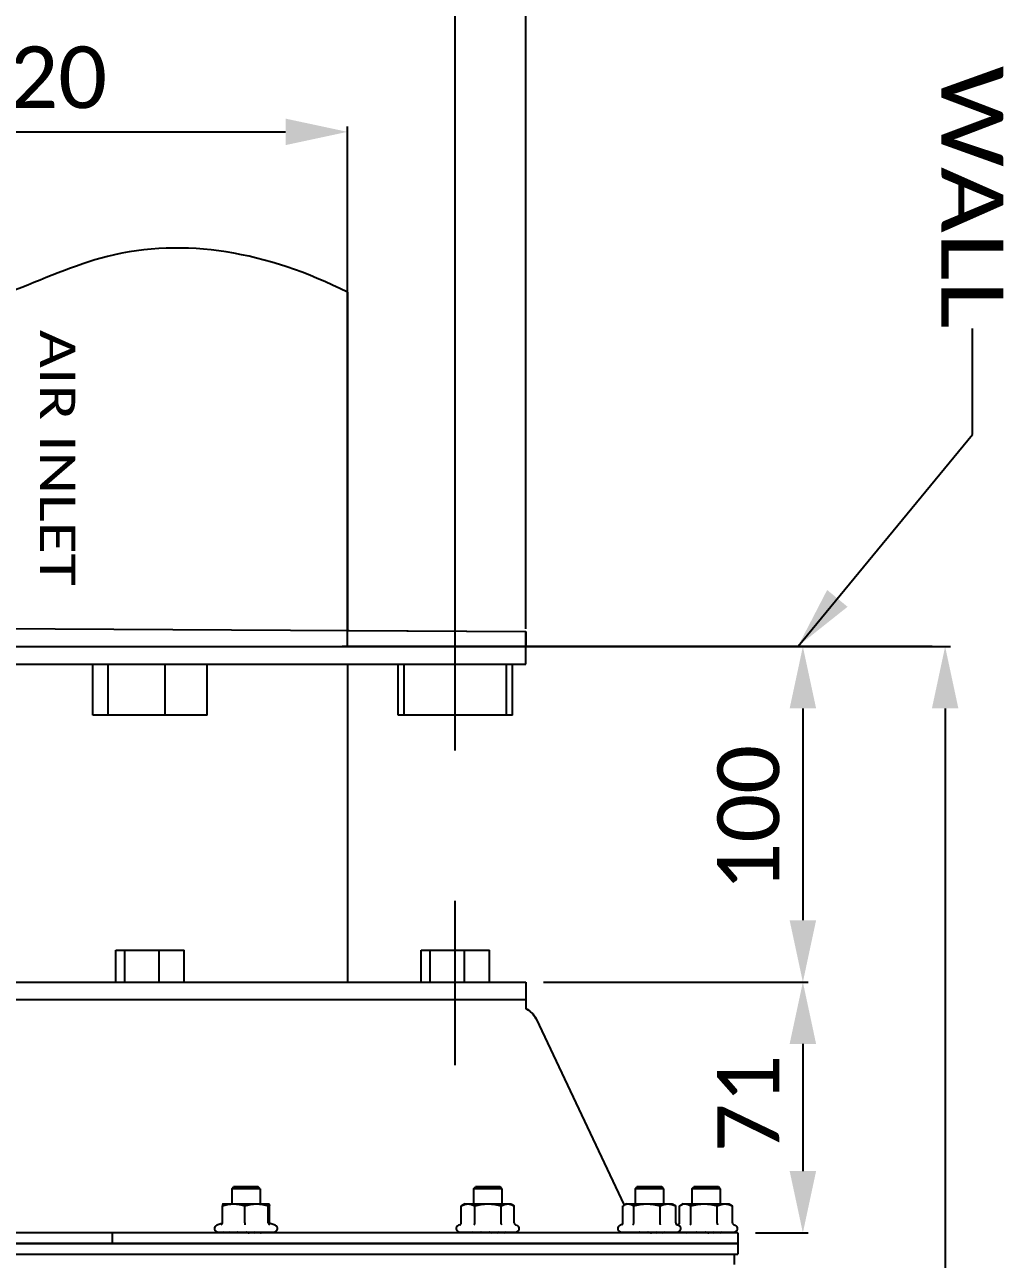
# Model space of a CAD drawing. Header units: millimetres. Extents: x 242 to 4341, y -255 to 3233.
# Drawn here: x 756.1 to 1033.1, y 21.3 to 371 of the extents above; entities that cross this region are included whole.
import ezdxf
from ezdxf.enums import TextEntityAlignment as Align

# ---------------------------------------------------------------- set-up
doc = ezdxf.new("R2010")
doc.units = ezdxf.units.MM
doc.header["$LTSCALE"] = 115.5
doc.header["$PDMODE"] = 3
doc.header["$PDSIZE"] = 8
doc.layers.get('0').update_dxf_attribs({"linetype": 'CONTINUOUS'})
doc.layers.get('Defpoints').update_dxf_attribs({"linetype": 'CONTINUOUS'})
doc.layers.add('02___PRT_ALL_AXES', color=7, linetype='CONTINUOUS')
doc.styles.get("Standard").update_dxf_attribs({"font": 'calibri.ttf'})
doc.dimstyles.new('DIMSTYLE_1', dxfattribs={"dimtxt": 17.5, "dimasz": 17.5, "dimexe": 1.5, "dimexo": 1, "dimgap": 0.875, "dimtad": 1, "dimdec": 0, "dimdsep": 46, "dimtxsty": 'Standard', "dimblk": '_FILLED', "dimblk1": '_FILLED', "dimblk2": '_FILLED', "dimcen": 0.09, "dimazin": 2, "dimtp": 0.01, "dimtm": 0.01, "dimtfac": 1, "dimtdec": 0, "dimtofl": 0, "dimtmove": 0, "dimatfit": 3, "dimldrblk": '_FILLED', "dimfxl": 1, "dimtolj": 1, "dimarcsym": 0})
doc.dimstyles.new('DIMSTYLE_2', dxfattribs={"dimtxt": 17.5, "dimasz": 17.5, "dimexe": 1.5, "dimexo": 1, "dimgap": 0.875, "dimtad": 1, "dimdsep": 46, "dimtxsty": 'Standard', "dimblk": '_FILLED', "dimblk1": '_FILLED', "dimblk2": '_FILLED', "dimcen": 0.09, "dimazin": 2, "dimtp": 0.01, "dimtm": 0.01, "dimtfac": 1, "dimtofl": 0, "dimtmove": 0, "dimatfit": 3, "dimldrblk": '_FILLED', "dimfxl": 1, "dimtolj": 1, "dimarcsym": 0})
doc.dimstyles.get("Standard").update_dxf_attribs({"dimtxt": 17.5, "dimasz": 17.5, "dimexe": 1.5, "dimexo": 1, "dimtad": 1, "dimdsep": 46, "dimtxsty": 'Standard', "dimblk": '_FILLED', "dimblk1": '_FILLED', "dimblk2": '_FILLED', "dimcen": 0.09, "dimazin": 2, "dimtol": 1, "dimtp": 0.01, "dimtm": 0.01, "dimtfac": 1, "dimtofl": 0, "dimtmove": 0, "dimatfit": 3, "dimldrblk": '_FILLED', "dimfxl": 1, "dimtolj": 1, "dimarcsym": 0})

# ---------------------------------------------------------------- blocks, each defined once
blk = doc.blocks.new('_FILLED')
at = {"color": 0, "linetype": 'ByBlock'}
blk.add_solid([(0, 0), (-1, 0.214), (-1, -0.214)], dxfattribs=at)
blk = doc.blocks.new('*D459')
at = {"color": 0, "linetype": 'Continuous', "lineweight": -2}
for p, q in [((577.93, 199.85), (577.93, 452.35)), ((897.93, 199.85), (897.93, 452.35)), ((880.43, 450.85), (595.43, 450.85))]:
    blk.add_line(p, q, dxfattribs=at)
at = {"layer": 'Defpoints', "color": 0}
for p in [(577.93, 450.85), (577.93, 198.85), (897.93, 198.85)]:
    blk.add_point(p, dxfattribs=at)
at = {"color": 0, "linetype": 'ByBlock', "lineweight": -2, "xscale": 17.5, "yscale": 17.5, "zscale": 17.5, "rotation": 180}
blk.add_blockref('_FILLED', (577.93, 450.85), dxfattribs=at)
at = {"color": 0, "linetype": 'ByBlock', "lineweight": -2, "xscale": 17.5, "yscale": 17.5, "zscale": 17.5}
blk.add_blockref('_FILLED', (897.93, 450.85), dxfattribs=at)
at = {"color": 0, "insert": (749.6, 475.06), "char_height": 17.5, "attachment_point": 2, "line_spacing_factor": 0.9}
blk.add_mtext('\\A1;%%c320', dxfattribs=at)
blk = doc.blocks.new('*D460')
at = {"color": 0, "linetype": 'Continuous', "lineweight": -2}
for p, q in [((902.93, 194.85), (977.84, 194.85)), ((976.34, 177.35), (976.34, 117.35)), ((902.93, 99.85), (977.84, 99.85))]:
    blk.add_line(p, q, dxfattribs=at)
at = {"layer": 'Defpoints', "color": 0}
for p in [(901.93, 194.85), (901.93, 99.85), (976.34, 99.85)]:
    blk.add_point(p, dxfattribs=at)
at = {"color": 0, "linetype": 'ByBlock', "lineweight": -2, "xscale": 17.5, "yscale": 17.5, "zscale": 17.5}
for p, rotation in [((976.34, 194.85), 90), ((976.34, 99.85), 270)]:
    blk.add_blockref('_FILLED', p, dxfattribs=dict(at, rotation=rotation))
at = {"color": 0, "insert": (952.13, 146.27), "char_height": 17.5, "attachment_point": 2, "rotation": 90, "line_spacing_factor": 0.9}
blk.add_mtext('\\A1;\\A1;100', dxfattribs=at)
blk = doc.blocks.new('*D461')
at = {"color": 0, "linetype": 'Continuous', "lineweight": -2}
for p, q in [((597.93, 169.03), (597.93, 396.72)), ((860.43, 395.22), (615.43, 395.22)), ((877.93, 165.45), (877.93, 396.72))]:
    blk.add_line(p, q, dxfattribs=at)
at = {"layer": 'Defpoints', "color": 0}
for p in [(597.93, 395.22), (597.93, 168.03), (877.93, 164.45)]:
    blk.add_point(p, dxfattribs=at)
at = {"color": 0, "linetype": 'ByBlock', "lineweight": -2, "xscale": 17.5, "yscale": 17.5, "zscale": 17.5}
for p, rotation in [((597.93, 395.22), 180), ((877.93, 395.22), 359.9999999999999)]:
    blk.add_blockref('_FILLED', p, dxfattribs=dict(at, rotation=rotation))
at = {"color": 0, "insert": (760.25, 419.43), "char_height": 17.5, "attachment_point": 2, "line_spacing_factor": 0.9}
blk.add_mtext('\\A1;%%c280', dxfattribs=at)
blk = doc.blocks.new('*D462')
at = {"color": 0, "linetype": 'Continuous', "lineweight": -2}
for p, q in [((902.93, 99.85), (977.84, 99.85)), ((976.34, 82.35), (976.34, 46.35)), ((962.93, 28.85), (977.84, 28.85))]:
    blk.add_line(p, q, dxfattribs=at)
at = {"layer": 'Defpoints', "color": 0}
for p in [(901.93, 99.85), (961.93, 28.85), (976.34, 28.85)]:
    blk.add_point(p, dxfattribs=at)
at = {"color": 0, "linetype": 'ByBlock', "lineweight": -2, "xscale": 17.5, "yscale": 17.5, "zscale": 17.5}
for p, rotation in [((976.34, 99.85), 90), ((976.34, 28.85), 270)]:
    blk.add_blockref('_FILLED', p, dxfattribs=dict(at, rotation=rotation))
at = {"color": 0, "insert": (952.13, 65.45), "char_height": 17.5, "attachment_point": 2, "rotation": 90, "line_spacing_factor": 0.9}
blk.add_mtext('\\A1;71', dxfattribs=at)
blk = doc.blocks.new('*D463')
at = {"color": 0, "linetype": 'Continuous', "lineweight": -2}
for p, q in [((628.43, 199.85), (628.43, 342.12)), ((645.93, 340.62), (829.93, 340.62)), ((847.43, 199.85), (847.43, 342.12))]:
    blk.add_line(p, q, dxfattribs=at)
at = {"layer": 'Defpoints', "color": 0}
for p in [(847.43, 340.62), (628.43, 198.85), (847.43, 198.85)]:
    blk.add_point(p, dxfattribs=at)
at = {"color": 0, "linetype": 'ByBlock', "lineweight": -2, "xscale": 17.5, "yscale": 17.5, "zscale": 17.5, "rotation": 180}
blk.add_blockref('_FILLED', (628.43, 340.62), dxfattribs=at)
at = {"color": 0, "linetype": 'ByBlock', "lineweight": -2, "xscale": 17.5, "yscale": 17.5, "zscale": 17.5}
blk.add_blockref('_FILLED', (847.43, 340.62), dxfattribs=at)
at = {"color": 0, "insert": (749.6, 364.83), "char_height": 17.5, "attachment_point": 2, "line_spacing_factor": 0.9}
blk.add_mtext('\\A1;%%c220', dxfattribs=at)
blk = doc.blocks.new('*D464')
at = {"color": 0, "linetype": 'Continuous', "lineweight": -2}
for p, q in [((820.36, 194.85), (1018.11, 194.85)), ((1016.61, 177.35), (1016.61, -196.63)), ((763.25, -214.13), (1018.11, -214.13))]:
    blk.add_line(p, q, dxfattribs=at)
at = {"layer": 'Defpoints', "color": 0}
for p in [(819.36, 194.85), (762.25, -214.13), (1016.61, -214.13)]:
    blk.add_point(p, dxfattribs=at)
at = {"color": 0, "linetype": 'ByBlock', "lineweight": -2, "xscale": 17.5, "yscale": 17.5, "zscale": 17.5}
for p, rotation in [((1016.61, 194.85), 89.99999999999999), ((1016.61, -214.13), 270)]:
    blk.add_blockref('_FILLED', p, dxfattribs=dict(at, rotation=rotation))
at = {"color": 0, "insert": (992.41, -9.64), "char_height": 17.5, "attachment_point": 2, "rotation": 90, "line_spacing_factor": 0.9}
blk.add_mtext('\\A1;{\\A1;409}', dxfattribs=at)

msp = doc.modelspace()

# ---------------------------------------------------------------- linework, layer by layer
at = {"color": 0, "linetype": 'Continuous'}
for p, q in [((847.431, 295.183), (847.431, 199.385)), ((847.431, 194.849), (847.431, 295.183)), ((577.931, 200.891), (897.931, 199.103)), ((847.431, 199.385), (897.931, 199.103)), ((897.931, 199.103), (897.931, 194.849)), ((897.931, 194.849), (897.931, 199.103)), ((1012.431, 194.849), (845.926, 194.849)), ((847.919, 194.998), (1012.919, 194.998)), ((775.334, 175.449), (775.334, 189.849)), ((779.668, 175.449), (779.668, 189.849)), ((795.84, 175.449), (795.84, 189.849)), ((807.679, 175.449), (807.679, 189.849)), ((861.758, 175.449), (861.758, 189.849)), ((863.431, 175.449), (863.431, 189.849)), ((877.931, 175.449), (877.931, 189.849)), ((892.431, 175.449), (892.431, 189.849)), ((894.104, 175.449), (894.104, 189.849)), ((807.679, 175.449), (775.334, 175.449)), ((894.104, 175.449), (861.758, 175.449)), ((781.847, 108.849), (801.166, 108.849)), ((781.847, 99.849), (781.847, 108.849)), ((784.436, 99.849), (784.436, 108.849)), ((794.095, 99.849), (794.095, 108.849)), ((801.166, 99.849), (801.166, 108.849)), ((868.272, 108.849), (887.59, 108.849)), ((868.272, 99.849), (868.272, 108.849)), ((870.86, 99.849), (870.86, 108.849)), ((880.519, 99.849), (880.519, 108.849)), ((887.59, 99.849), (887.59, 108.849)), ((814.677, 41.349), (815.177, 41.849)), ((822.677, 41.349), (814.677, 41.349)), ((814.677, 41.349), (814.677, 37.049)), ((822.177, 41.849), (815.177, 41.849)), ((822.677, 41.349), (822.177, 41.849)), ((822.677, 41.349), (822.677, 37.049)), ((883.131, 41.349), (883.631, 41.849)), ((891.131, 41.349), (883.131, 41.349)), ((883.131, 41.349), (883.131, 37.049)), ((890.631, 41.849), (883.631, 41.849)), ((891.131, 41.349), (890.631, 41.849)), ((891.131, 41.349), (891.131, 37.049)), ((928.87, 41.349), (929.37, 41.849)), ((936.87, 41.349), (928.87, 41.349)), ((928.87, 41.349), (928.87, 37.049)), ((936.37, 41.849), (929.37, 41.849)), ((936.87, 41.349), (936.37, 41.849)), ((936.87, 41.349), (936.87, 37.049)), ((944.931, 41.349), (945.431, 41.849)), ((952.931, 41.349), (944.931, 41.349)), ((944.931, 41.349), (944.931, 37.049)), ((952.431, 41.849), (945.431, 41.849)), ((952.931, 41.349), (952.431, 41.849)), ((952.931, 41.349), (952.931, 37.049)), ((812.03, 31.656), (812.03, 36.468)), ((812.177, 37.049), (812.172, 37.046)), ((812.177, 37.049), (825.172, 37.049)), ((818.372, 31.656), (818.372, 36.468)), ((825.019, 31.656), (825.019, 36.468)), ((825.172, 37.049), (825.182, 37.046)), ((825.324, 31.656), (825.324, 36.468)), ((879.626, 31.656), (879.626, 36.468)), ((880.631, 37.049), (879.678, 36.498)), ((880.631, 37.049), (893.631, 37.049)), ((883.458, 31.656), (883.458, 36.468)), ((890.963, 31.656), (890.963, 36.468)), ((893.631, 37.049), (894.584, 36.498)), ((894.584, 36.499), (894.636, 36.468)), ((894.636, 31.656), (894.636, 36.468)), ((925.406, 31.656), (925.406, 36.468)), ((926.37, 37.049), (925.758, 36.695)), ((926.37, 37.049), (939.37, 37.049)), ((928.452, 31.656), (928.452, 36.468)), ((935.915, 31.656), (935.915, 36.468)), ((939.37, 37.049), (940.263, 36.533)), ((940.333, 31.656), (940.333, 36.468)), ((940.372, 31.656), (940.372, 36.468)), ((941.452, 36.468), (941.748, 36.654)), ((941.452, 31.656), (941.452, 36.468)), ((942.431, 37.049), (941.748, 36.654)), ((942.431, 37.049), (955.431, 37.049)), ((944.646, 31.656), (944.646, 36.468)), ((952.125, 31.656), (952.125, 36.468)), ((955.431, 37.049), (956.114, 36.654)), ((956.41, 36.468), (956.114, 36.654)), ((956.41, 31.656), (956.41, 36.468)), ((811.844, 31.527), (810.431, 31.013)), ((811.844, 31.527), (811.951, 31.584)), ((811.951, 31.584), (812.027, 31.652)), ((812.017, 31.54), (812.03, 31.656)), ((826.924, 31.013), (825.511, 31.527)), ((957.931, 28.849), (517.931, 28.849)), ((780.851, 28.849), (780.851, 25.849)), ((810.78, 29.049), (810.777, 28.958)), ((810.78, 29.049), (826.577, 29.049)), ((810.869, 29.049), (810.869, 28.849)), ((811.624, 29.049), (811.624, 28.849)), ((813.068, 29.049), (813.068, 28.849)), ((815.062, 29.049), (815.062, 28.849)), ((817.409, 29.049), (817.409, 28.849)), ((819.881, 29.049), (819.881, 28.849)), ((822.235, 29.049), (822.235, 28.849)), ((824.24, 29.049), (824.24, 28.849)), ((825.701, 29.049), (825.701, 28.849)), ((826.475, 29.049), (826.475, 28.849)), ((826.577, 28.958), (826.577, 29.049)), ((879.224, 31.136), (878.884, 31.013)), ((879.231, 29.049), (895.031, 29.049)), ((879.231, 28.863), (879.231, 29.049)), ((879.231, 28.874), (879.231, 28.863)), ((879.254, 29.049), (879.254, 29.045)), ((879.398, 29.049), (879.398, 28.849)), ((880.275, 29.049), (880.275, 28.849)), ((881.824, 29.049), (881.824, 28.849)), ((883.893, 29.049), (883.893, 28.849)), ((886.278, 29.049), (886.278, 28.849)), ((888.747, 29.049), (888.747, 28.849)), ((891.057, 29.049), (891.057, 28.849)), ((892.983, 29.049), (892.983, 28.849)), ((894.337, 29.049), (894.337, 28.849)), ((894.984, 29.049), (894.984, 28.849)), ((894.986, 31.155), (895.377, 31.013)), ((895.031, 28.863), (895.031, 29.049)), ((925.381, 31.289), (924.623, 31.013)), ((924.97, 29.049), (940.77, 29.049)), ((925, 29.049), (925, 28.849)), ((925.382, 31.288), (925.378, 31.287)), ((925.6, 29.049), (925.6, 28.849)), ((926.911, 29.049), (926.911, 28.849)), ((928.805, 29.049), (928.805, 28.849)), ((931.097, 29.049), (931.097, 28.849)), ((933.563, 29.049), (933.563, 28.849)), ((935.961, 29.049), (935.961, 28.849)), ((938.056, 29.049), (938.056, 28.849)), ((939.644, 29.049), (939.644, 28.849)), ((940.568, 29.049), (940.568, 28.849)), ((940.617, 31.195), (941.116, 31.013)), ((940.694, 31.152), (940.737, 31.135)), ((940.739, 28.916), (940.739, 28.849)), ((940.77, 28.853), (940.77, 29.049)), ((941.366, 31.261), (940.9, 31.091)), ((941.031, 29.049), (956.83, 29.049)), ((941.032, 29.049), (941.033, 29.046)), ((941.033, 29.047), (941.033, 29.045)), ((941.033, 29.046), (941.033, 29.044)), ((941.079, 29.049), (941.079, 28.849)), ((941.73, 29.049), (941.73, 28.849)), ((943.087, 29.049), (943.087, 28.849)), ((945.015, 29.049), (945.015, 28.849)), ((947.327, 29.049), (947.327, 28.849)), ((949.796, 29.049), (949.796, 28.849)), ((952.18, 29.049), (952.18, 28.849)), ((954.246, 29.049), (954.246, 28.849)), ((955.792, 29.049), (955.792, 28.849)), ((956.666, 29.049), (956.666, 28.849)), ((956.729, 31.176), (957.177, 31.013)), ((956.782, 31.148), (956.815, 31.135)), ((956.83, 29.049), (956.83, 29.046)), ((957.931, 25.849), (517.931, 25.849))]:
    msp.add_line(p, q, dxfattribs=at)
msp.add_line((877.931, 76.33), (877.931, 122.848))
for points in [[(825.286, 31.715), (825.286, 31.714), (825.296, 31.696)], [(825.296, 31.696), (825.328, 31.652), (825.403, 31.584), (825.511, 31.527)]]:
    msp.add_lwpolyline(points, dxfattribs=at)
for centre, radius, start, end in [((937.553, 31.841), 5.418, 59.98711, 62.02015), ((937.297, 31.395), 5.933, 59.10025, 60.00302), ((937.17, 31.182), 6.18, 58.79083, 59.10416), ((810.777, 30.061), 1.013, 109.99998, 270), ((819.359, 29.849), 1, 270, 301.64084), ((821.077, 29.849), 1, 270, 306.86987), ((822.767, 30.389), 1.541, 269.98093, 273.80234), ((822.771, 30.327), 1.478, 273.82025, 275.1267), ((822.903, 29.849), 1, 270, 306.86987), ((826.577, 30.061), 1.013, 270, 70.00002), ((879.231, 30.061), 1.013, 110, 270), ((888.088, 29.849), 1, 270, 306.8699), ((889.836, 29.849), 1, 270, 306.8699), ((891.662, 29.849), 1, 270, 306.8699), ((895.278, 31.784), 0.691, 245.06993, 249.613), ((895.031, 30.061), 1.013, 270, 70), ((924.97, 30.061), 1.013, 110, 270), ((926.368, 29.154), 1.396, 184.33678, 184.48824), ((933.225, 29.849), 1, 270, 289.86441), ((934.899, 29.849), 1, 270, 306.8699), ((936.717, 29.849), 1, 270, 306.8699), ((940.971, 31.774), 0.68, 238.5441, 245.9626), ((941.006, 31.768), 0.673, 236.58442, 239.50969), ((941.009, 31.772), 0.678, 239.50638, 239.85775), ((941.011, 31.776), 0.683, 239.86098, 243.02407), ((941.015, 31.783), 0.69, 243.02631, 248.52172), ((940.77, 30.061), 1.013, 270, 70), ((941.031, 30.061), 1.013, 262.53783, 270), ((943.511, 30.022), 1.174, 270.06718, 303.94135), ((949.395, 29.849), 1, 270, 293.69748), ((951.084, 29.849), 1, 270, 306.8699), ((952.906, 29.849), 1, 270, 306.8699), ((957.05, 31.779), 0.686, 241.95019, 246.93253), ((956.831, 30.061), 1.013, 270, 70)]:
    msp.add_arc(centre, radius, start, end, dxfattribs=at)
for points, knots in [([(847.431, 295.183), (824.749, 306.637), (791.18, 312.636), (740.226, 289.205), (688.259, 277.3), (646.664, 285.889), (628.431, 295.183)], [0, 0, 0, 0, 0.3062384, 0.4378051, 0.7398205, 1, 1, 1, 1]), ([(812.03, 36.468), (812.542, 36.643), (813.584, 36.936), (814.664, 37.049), (815.201, 37.049)], [0, 0, 0, 0, 0.5022178, 1, 1, 1, 1]), ([(812.152, 37.024), (812.138, 37.001), (812.116, 36.935), (812.086, 36.815), (812.057, 36.654), (812.039, 36.534), (812.03, 36.468)], [0, 0, 0, 0, 0.1424218, 0.3617213, 0.6507979, 1, 1, 1, 1]), ([(812.172, 37.046), (812.17, 37.045), (812.162, 37.039), (812.157, 37.031), (812.152, 37.024)], [0, 0, 0, 0, 0.2044709, 1, 1, 1, 1]), ([(815.201, 37.049), (815.738, 37.049), (816.818, 36.936), (817.859, 36.643), (818.372, 36.468)], [0, 0, 0, 0, 0.4977805, 1, 1, 1, 1]), ([(818.372, 36.468), (818.91, 36.643), (820.003, 36.936), (821.133, 37.049), (821.696, 37.049)], [0, 0, 0, 0, 0.5015589, 1, 1, 1, 1]), ([(821.696, 37.049), (822.258, 37.049), (823.388, 36.936), (824.481, 36.643), (825.019, 36.468)], [0, 0, 0, 0, 0.4984399, 1, 1, 1, 1]), ([(825.019, 36.468), (825.031, 36.548), (825.052, 36.69), (825.087, 36.871), (825.119, 36.983), (825.147, 37.036), (825.165, 37.049), (825.172, 37.049)], [0, 0, 0, 0, 0.3973542, 0.7045328, 0.905563, 0.9641871, 1, 1, 1, 1]), ([(825.182, 37.046), (825.184, 37.045), (825.192, 37.039), (825.198, 37.031), (825.202, 37.024)], [0, 0, 0, 0, 0.2044355, 1, 1, 1, 1]), ([(825.202, 37.024), (825.216, 37.001), (825.239, 36.935), (825.268, 36.815), (825.297, 36.654), (825.315, 36.534), (825.324, 36.468)], [0, 0, 0, 0, 0.1424878, 0.361785, 0.6508205, 1, 1, 1, 1]), ([(879.626, 36.468), (879.927, 36.638), (880.394, 36.859), (881.051, 37.021), (881.379, 37.049), (881.542, 37.049)], [0, 0, 0, 0, 0.5133922, 0.7589218, 1, 1, 1, 1]), ([(881.542, 37.049), (881.704, 37.049), (882.033, 37.021), (882.69, 36.859), (883.157, 36.638), (883.458, 36.468)], [0, 0, 0, 0, 0.2410741, 0.4865984, 1, 1, 1, 1]), ([(883.458, 36.468), (884.068, 36.644), (885.306, 36.937), (886.576, 37.049), (887.211, 37.049)], [0, 0, 0, 0, 0.500102, 1, 1, 1, 1]), ([(887.211, 37.049), (887.845, 37.049), (889.116, 36.937), (890.354, 36.644), (890.963, 36.468)], [0, 0, 0, 0, 0.4998979, 1, 1, 1, 1]), ([(890.963, 36.468), (891.251, 36.638), (891.698, 36.858), (892.328, 37.021), (892.644, 37.049), (892.799, 37.049)], [0, 0, 0, 0, 0.5148891, 0.7599243, 1, 1, 1, 1]), ([(892.799, 37.049), (892.951, 37.049), (893.257, 37.022), (893.868, 36.869), (894.303, 36.66), (894.584, 36.498)], [0, 0, 0, 0, 0.2404922, 0.4856932, 1, 1, 1, 1]), ([(925.406, 36.468), (925.435, 36.489), (925.55, 36.568), (925.668, 36.643), (925.758, 36.695)], [0, 0, 0, 0, 0.2544924, 1, 1, 1, 1]), ([(925.758, 36.695), (925.942, 36.801), (926.317, 36.978), (926.73, 37.049), (926.929, 37.049)], [0, 0, 0, 0, 0.516261, 1, 1, 1, 1]), ([(926.929, 37.049), (927.058, 37.049), (927.322, 37.02), (927.709, 36.899), (928.089, 36.712), (928.331, 36.554), (928.452, 36.468)], [0, 0, 0, 0, 0.2345782, 0.4768184, 0.7314799, 1, 1, 1, 1]), ([(928.452, 36.468), (929.058, 36.644), (930.289, 36.937), (931.553, 37.049), (932.184, 37.049)], [0, 0, 0, 0, 0.5001612, 1, 1, 1, 1]), ([(932.184, 37.049), (932.814, 37.049), (934.078, 36.937), (935.309, 36.644), (935.915, 36.468)], [0, 0, 0, 0, 0.4998385, 1, 1, 1, 1]), ([(935.915, 36.468), (936.266, 36.64), (936.98, 36.931), (937.748, 37.049), (938.124, 37.049)], [0, 0, 0, 0, 0.5096734, 1, 1, 1, 1]), ([(938.124, 37.049), (938.5, 37.049), (939.269, 36.932), (939.983, 36.64), (940.333, 36.468)], [0, 0, 0, 0, 0.4903197, 1, 1, 1, 1]), ([(940.333, 36.468), (940.304, 36.489), (940.19, 36.568), (940.072, 36.643), (939.981, 36.695)], [0, 0, 0, 0, 0.2544924, 1, 1, 1, 1]), ([(941.748, 36.654), (941.952, 36.772), (942.369, 36.969), (942.828, 37.049), (943.049, 37.049)], [0, 0, 0, 0, 0.5159979, 1, 1, 1, 1]), ([(943.049, 37.049), (943.185, 37.049), (943.461, 37.02), (943.866, 36.9), (944.265, 36.712), (944.519, 36.554), (944.646, 36.468)], [0, 0, 0, 0, 0.23608, 0.4790503, 0.7332376, 1, 1, 1, 1]), ([(944.646, 36.468), (945.254, 36.644), (946.487, 36.937), (947.754, 37.049), (948.386, 37.049)], [0, 0, 0, 0, 0.5001389, 1, 1, 1, 1]), ([(948.386, 37.049), (949.018, 37.049), (950.284, 36.937), (951.518, 36.644), (952.125, 36.468)], [0, 0, 0, 0, 0.4998609, 1, 1, 1, 1]), ([(952.125, 36.468), (952.465, 36.64), (952.99, 36.86), (953.72, 37.021), (954.086, 37.049), (954.268, 37.049)], [0, 0, 0, 0, 0.5099454, 0.7566189, 1, 1, 1, 1]), ([(954.268, 37.049), (954.449, 37.049), (954.815, 37.021), (955.546, 36.86), (956.071, 36.64), (956.41, 36.468)], [0, 0, 0, 0, 0.2433781, 0.4900475, 1, 1, 1, 1]), ([(811.67, 31.135), (811.753, 31.169), (811.907, 31.279), (811.996, 31.448), (812.017, 31.54)], [0, 0, 0, 0, 0.4872312, 1, 1, 1, 1]), ([(818.372, 31.656), (818.372, 31.548), (818.368, 31.375), (818.363, 31.201), (818.355, 31.135)], [0, 0, 0, 0, 0.6181517, 1, 1, 1, 1]), ([(825.019, 31.656), (825.019, 31.543), (825.091, 31.322), (825.267, 31.176), (825.363, 31.135)], [0, 0, 0, 0, 0.520033, 1, 1, 1, 1]), ([(879.224, 31.136), (879.331, 31.176), (879.483, 31.281), (879.602, 31.481), (879.626, 31.598), (879.626, 31.656)], [0, 0, 0, 0, 0.4982103, 0.7492506, 1, 1, 1, 1]), ([(883.26, 31.135), (883.324, 31.183), (883.428, 31.356), (883.458, 31.547), (883.458, 31.656)], [0, 0, 0, 0, 0.4257247, 1, 1, 1, 1]), ([(891.171, 31.135), (891.104, 31.182), (890.997, 31.355), (890.963, 31.546), (890.963, 31.656)], [0, 0, 0, 0, 0.4283896, 1, 1, 1, 1]), ([(894.636, 31.656), (894.635, 31.603), (894.655, 31.495), (894.758, 31.306), (894.891, 31.202), (894.987, 31.157)], [0, 0, 0, 0, 0.2506834, 0.5015675, 1, 1, 1, 1]), ([(925.124, 31.194), (925.203, 31.242), (925.345, 31.374), (925.406, 31.563), (925.406, 31.656)], [0, 0, 0, 0, 0.500572, 1, 1, 1, 1]), ([(928.213, 31.135), (928.247, 31.156), (928.332, 31.234), (928.426, 31.413), (928.452, 31.571), (928.452, 31.656)], [0, 0, 0, 0, 0.2054929, 0.5722033, 1, 1, 1, 1]), ([(936.08, 31.135), (936.055, 31.157), (936.009, 31.221), (935.937, 31.393), (935.915, 31.547), (935.915, 31.656)], [0, 0, 0, 0, 0.1831717, 0.4151648, 1, 1, 1, 1]), ([(940.333, 31.656), (940.333, 31.563), (940.395, 31.374), (940.536, 31.242), (940.616, 31.193)], [0, 0, 0, 0, 0.499365, 1, 1, 1, 1]), ([(940.372, 31.656), (940.372, 31.567), (940.429, 31.386), (940.561, 31.256), (940.636, 31.206)], [0, 0, 0, 0, 0.4989717, 1, 1, 1, 1]), ([(941.304, 31.303), (941.348, 31.351), (941.423, 31.46), (941.452, 31.591), (941.452, 31.656)], [0, 0, 0, 0, 0.5002158, 1, 1, 1, 1]), ([(944.414, 31.135), (944.487, 31.181), (944.608, 31.349), (944.646, 31.546), (944.646, 31.656)], [0, 0, 0, 0, 0.4380546, 1, 1, 1, 1]), ([(952.298, 31.135), (952.272, 31.157), (952.223, 31.221), (952.148, 31.392), (952.125, 31.547), (952.125, 31.656)], [0, 0, 0, 0, 0.1855181, 0.4179957, 1, 1, 1, 1]), ([(956.41, 31.656), (956.41, 31.556), (956.481, 31.355), (956.639, 31.221), (956.728, 31.174)], [0, 0, 0, 0, 0.4989484, 1, 1, 1, 1]), ([(810.777, 28.958), (810.777, 28.942), (810.779, 28.913), (810.781, 28.877), (810.794, 28.849), (810.805, 28.849)], [0, 0, 0, 0, 0.4191272, 0.7127387, 1, 1, 1, 1]), ([(811.225, 29.049), (811.206, 29.017), (811.167, 28.962), (811.093, 28.886), (811.026, 28.849), (810.985, 28.849)], [0, 0, 0, 0, 0.3459358, 0.6206211, 1, 1, 1, 1]), ([(812.401, 29.049), (812.329, 28.985), (812.177, 28.886), (811.999, 28.849), (811.918, 28.849)], [0, 0, 0, 0, 0.5416487, 1, 1, 1, 1]), ([(814.19, 29.049), (814.087, 28.981), (813.867, 28.882), (813.628, 28.849), (813.513, 28.849)], [0, 0, 0, 0, 0.5169218, 1, 1, 1, 1]), ([(816.419, 29.049), (816.357, 29.014), (816.104, 28.896), (815.82, 28.849), (815.613, 28.849)], [0, 0, 0, 0, 0.2555002, 1, 1, 1, 1]), ([(818.869, 29.049), (818.804, 29.014), (818.533, 28.894), (818.234, 28.849), (818.013, 28.849)], [0, 0, 0, 0, 0.2509876, 1, 1, 1, 1]), ([(821.3, 29.049), (821.116, 28.944), (820.833, 28.863), (820.55, 28.849), (820.478, 28.849)], [0, 0, 0, 0, 0.7467896, 1, 1, 1, 1]), ([(823.474, 29.049), (823.391, 28.992), (823.205, 28.903), (823.004, 28.864), (822.903, 28.855)], [0, 0, 0, 0, 0.4992865, 1, 1, 1, 1]), ([(825.179, 29.049), (825.109, 28.982), (824.943, 28.878), (824.75, 28.849), (824.655, 28.849)], [0, 0, 0, 0, 0.5052007, 1, 1, 1, 1]), ([(826.248, 29.049), (826.216, 28.99), (826.156, 28.909), (826.043, 28.856), (825.987, 28.849), (825.959, 28.849)], [0, 0, 0, 0, 0.5428951, 0.7721782, 1, 1, 1, 1]), ([(826.577, 28.958), (826.577, 28.942), (826.576, 28.913), (826.573, 28.877), (826.56, 28.849), (826.549, 28.849)], [0, 0, 0, 0, 0.4191272, 0.7127387, 1, 1, 1, 1]), ([(879.254, 29.045), (879.248, 29.009), (879.24, 28.952), (879.232, 28.895), (879.231, 28.874)], [0, 0, 0, 0, 0.6273752, 1, 1, 1, 1]), ([(879.828, 29.049), (879.787, 28.991), (879.709, 28.9), (879.592, 28.849), (879.545, 28.849)], [0, 0, 0, 0, 0.598228, 1, 1, 1, 1]), ([(881.117, 29.049), (881.039, 28.984), (880.874, 28.885), (880.685, 28.849), (880.598, 28.849)], [0, 0, 0, 0, 0.5356249, 1, 1, 1, 1]), ([(882.994, 29.049), (882.887, 28.981), (882.657, 28.881), (882.41, 28.849), (882.29, 28.849)], [0, 0, 0, 0, 0.5144897, 1, 1, 1, 1]), ([(885.277, 29.049), (885.214, 29.014), (884.955, 28.896), (884.668, 28.849), (884.457, 28.849)], [0, 0, 0, 0, 0.2544996, 1, 1, 1, 1]), ([(887.741, 29.049), (887.676, 29.014), (887.405, 28.894), (887.105, 28.849), (886.885, 28.849)], [0, 0, 0, 0, 0.2505146, 1, 1, 1, 1]), ([(890.145, 29.049), (889.965, 28.944), (889.686, 28.863), (889.407, 28.849), (889.337, 28.849)], [0, 0, 0, 0, 0.7464882, 1, 1, 1, 1]), ([(892.254, 29.049), (892.156, 28.98), (891.934, 28.877), (891.693, 28.849), (891.573, 28.849)], [0, 0, 0, 0, 0.4979718, 1, 1, 1, 1]), ([(893.861, 29.049), (893.798, 28.983), (893.644, 28.878), (893.462, 28.849), (893.374, 28.849)], [0, 0, 0, 0, 0.5082853, 1, 1, 1, 1]), ([(894.81, 29.049), (894.796, 29.017), (894.767, 28.961), (894.707, 28.895), (894.638, 28.856), (894.589, 28.849), (894.564, 28.849)], [0, 0, 0, 0, 0.3075857, 0.5606082, 0.7827159, 1, 1, 1, 1]), ([(924.976, 29.045), (924.978, 29.031), (924.982, 28.986), (924.989, 28.941), (924.999, 28.91)], [0, 0, 0, 0, 0.3041799, 1, 1, 1, 1]), ([(925.263, 29.049), (925.247, 29.018), (925.217, 28.963), (925.161, 28.891), (925.109, 28.849), (925.077, 28.849)], [0, 0, 0, 0, 0.3719851, 0.6548336, 1, 1, 1, 1]), ([(926.294, 29.049), (926.23, 28.986), (926.095, 28.888), (925.932, 28.849), (925.859, 28.849)], [0, 0, 0, 0, 0.5507695, 1, 1, 1, 1]), ([(927.969, 29.049), (927.872, 28.982), (927.664, 28.882), (927.436, 28.849), (927.327, 28.849)], [0, 0, 0, 0, 0.5203839, 1, 1, 1, 1]), ([(930.124, 29.049), (930.063, 29.014), (929.817, 28.897), (929.54, 28.849), (929.338, 28.849)], [0, 0, 0, 0, 0.2568969, 1, 1, 1, 1]), ([(932.547, 29.049), (932.482, 29.014), (932.213, 28.894), (931.915, 28.849), (931.695, 28.849)], [0, 0, 0, 0, 0.2516708, 1, 1, 1, 1]), ([(935.002, 29.049), (934.814, 28.944), (934.527, 28.863), (934.239, 28.849), (934.167, 28.849)], [0, 0, 0, 0, 0.7472138, 1, 1, 1, 1]), ([(937.249, 29.049), (937.141, 28.979), (936.899, 28.877), (936.641, 28.849), (936.511, 28.849)], [0, 0, 0, 0, 0.4970236, 1, 1, 1, 1]), ([(939.066, 29.049), (939.001, 28.993), (938.854, 28.902), (938.687, 28.862), (938.603, 28.854)], [0, 0, 0, 0, 0.5051942, 1, 1, 1, 1]), ([(940.277, 29.049), (940.238, 28.988), (940.14, 28.882), (940, 28.849), (939.936, 28.849)], [0, 0, 0, 0, 0.5309938, 1, 1, 1, 1]), ([(940.74, 28.91), (940.735, 28.894), (940.724, 28.864), (940.694, 28.849), (940.682, 28.849)], [0, 0, 0, 0, 0.5912674, 1, 1, 1, 1]), ([(940.763, 29.049), (940.762, 29.034), (940.758, 28.988), (940.751, 28.941), (940.74, 28.91)], [0, 0, 0, 0, 0.3050872, 1, 1, 1, 1]), ([(941.033, 29.044), (941.034, 29.009), (941.038, 28.951), (941.05, 28.893), (941.06, 28.874)], [0, 0, 0, 0, 0.6175814, 1, 1, 1, 1]), ([(941.06, 28.874), (941.062, 28.872), (941.066, 28.864), (941.072, 28.858), (941.077, 28.854)], [0, 0, 0, 0, 0.2835662, 1, 1, 1, 1]), ([(941.373, 29.049), (941.356, 29.017), (941.322, 28.963), (941.261, 28.889), (941.203, 28.849), (941.168, 28.849)], [0, 0, 0, 0, 0.3625208, 0.6423076, 1, 1, 1, 1]), ([(942.453, 29.049), (942.386, 28.986), (942.245, 28.888), (942.077, 28.849), (942.001, 28.849)], [0, 0, 0, 0, 0.5474694, 1, 1, 1, 1]), ([(946.347, 29.049), (946.286, 29.014), (946.037, 28.896), (945.759, 28.849), (945.555, 28.849)], [0, 0, 0, 0, 0.2564069, 1, 1, 1, 1]), ([(948.781, 29.049), (948.716, 29.014), (948.446, 28.894), (948.147, 28.849), (947.927, 28.849)], [0, 0, 0, 0, 0.2514291, 1, 1, 1, 1]), ([(951.229, 29.049), (951.042, 28.944), (950.756, 28.863), (950.47, 28.849), (950.397, 28.849)], [0, 0, 0, 0, 0.7470653, 1, 1, 1, 1]), ([(953.452, 29.049), (953.346, 28.979), (953.108, 28.877), (952.852, 28.849), (952.724, 28.849)], [0, 0, 0, 0, 0.4971337, 1, 1, 1, 1]), ([(955.233, 29.049), (955.161, 28.985), (954.994, 28.885), (954.804, 28.852), (954.71, 28.849)], [0, 0, 0, 0, 0.5041603, 1, 1, 1, 1]), ([(956.397, 29.049), (956.36, 28.988), (956.27, 28.883), (956.134, 28.849), (956.073, 28.849)], [0, 0, 0, 0, 0.5353349, 1, 1, 1, 1]), ([(956.83, 29.046), (956.828, 29.002), (956.825, 28.944), (956.806, 28.879), (956.793, 28.86), (956.785, 28.854)], [0, 0, 0, 0, 0.6608701, 0.8625302, 1, 1, 1, 1])]:
    msp.add_open_spline(points, degree=3, knots=knots, dxfattribs=at)
for points in [[(941.135, 31.174), (941.197, 31.207), (941.256, 31.251), (941.304, 31.303)], [(956.785, 28.854), (956.78, 28.851), (956.773, 28.849), (956.767, 28.849)]]:
    msp.add_open_spline(points, degree=3, dxfattribs=at)
at = {"layer": '02___PRT_ALL_AXES', "color": 0, "linetype": 'Continuous'}
for p, q in [((577.931, 194.849), (897.931, 194.849)), ((897.931, 189.849), (897.931, 194.849)), ((577.931, 189.849), (897.931, 189.849)), ((847.431, 189.849), (847.431, 99.849)), ((577.931, 99.849), (897.931, 99.849)), ((897.931, 99.849), (897.931, 92.269)), ((897.931, 94.849), (577.931, 94.849)), ((900.836, 89.416), (925.789, 36.71)), ((957.931, 28.849), (957.931, 22.849)), ((517.931, 25.849), (957.931, 25.849)), ((957.931, 25.849), (957.931, 22.849)), ((517.931, 22.849), (957.931, 22.849)), ((956.931, 22.849), (956.931, 19.849))]:
    msp.add_line(p, q, dxfattribs=at)
for centre, radius, start, end in [((895.408, 86.839), 6.011, 61.08664, 65.08002), ((895.413, 86.849), 6, 25.33441, 65.08711)]:
    msp.add_arc(centre, radius, start, end, dxfattribs=at)
msp.add_open_spline([(898.314, 92.101), (898.858, 91.8), (899.858, 91.024), (900.57, 89.978), (900.836, 89.416)], degree=3, knots=[0, 0, 0, 0, 0.4999878, 1, 1, 1, 1], dxfattribs=at)

# ---------------------------------------------------------------- texts
at = {"color": 0, "linetype": 'Continuous'}
for s, height, width, p, p2 in [('WALL', 17.5, 1.169125, (1015.575, 359.358), (1015.575, 284.931)), ('AIR INLET', 10, 1.181322, (760.375, 284.547), (760.375, 212.096))]:
    msp.add_text(s, height=height, rotation=270, dxfattribs=dict(at, width=width)).set_placement(p, p2, align=Align.FIT)

# ---------------------------------------------------------------- dimensions: what is measured, and where the dimension line sits
dim = msp.add_linear_dim(base=(577.931, 450.853), p1=(897.931, 198.849), p2=(577.931, 198.849), angle=180, text='%%c<>', dimstyle='DIMSTYLE_2', dxfattribs=at)
dim.commit()
dim.dimension.update_dxf_attribs({"geometry": '*D459', "text_midpoint": (749.598, 450.853), "dimtype": 160})
for base, p1, p2, angle, text, dimstyle, picture, middle in [((597.931, 395.224), (877.931, 164.451), (597.931, 168.029), 180, '%%c280', 'DIMSTYLE_1', '*D461', (760.255, 395.224)), ((1016.614, -214.127), (819.359, 194.849), (762.254, -214.127), 270, '{\\A1;<>}', 'DIMSTYLE_1', '*D464', (1016.614, -9.639)), ((976.341, 99.849), (901.931, 194.849), (901.931, 99.849), 270, '\\A1;100', 'DIMSTYLE_2', '*D460', (976.341, 146.275))]:
    dim = msp.add_linear_dim(base=base, p1=p1, p2=p2, angle=angle, text=text, dimstyle=dimstyle, override={"dimtxsty": 'Standard'}, dxfattribs=at)
    dim.commit()
    dim.dimension.update_dxf_attribs({"geometry": picture, "text_midpoint": middle, "dimtype": 160})
dim = msp.add_linear_dim(base=(847.431, 340.625), p1=(628.431, 198.849), p2=(847.431, 198.849), text='%%c220', dimstyle='DIMSTYLE_2', override={"dimtxsty": 'Standard'}, dxfattribs=at)
dim.commit()
dim.dimension.update_dxf_attribs({"geometry": '*D463', "text_midpoint": (749.598, 340.625), "dimtype": 160})
dim = msp.add_linear_dim(base=(976.341, 28.849), p1=(901.931, 99.849), p2=(961.931, 28.849), angle=270, dimstyle='DIMSTYLE_2', dxfattribs=at)
dim.commit()
dim.dimension.update_dxf_attribs({"geometry": '*D462', "text_midpoint": (976.341, 65.446), "dimtype": 160})

# ---------------------------------------------------------------- leaders
msp.add_leader([(974.982, 194.998), (1024.325, 254.931), (1024.325, 284.931)], dimstyle='Standard', override={"dimtad": 0}, dxfattribs=at)

doc.saveas('drawing.dxf')
